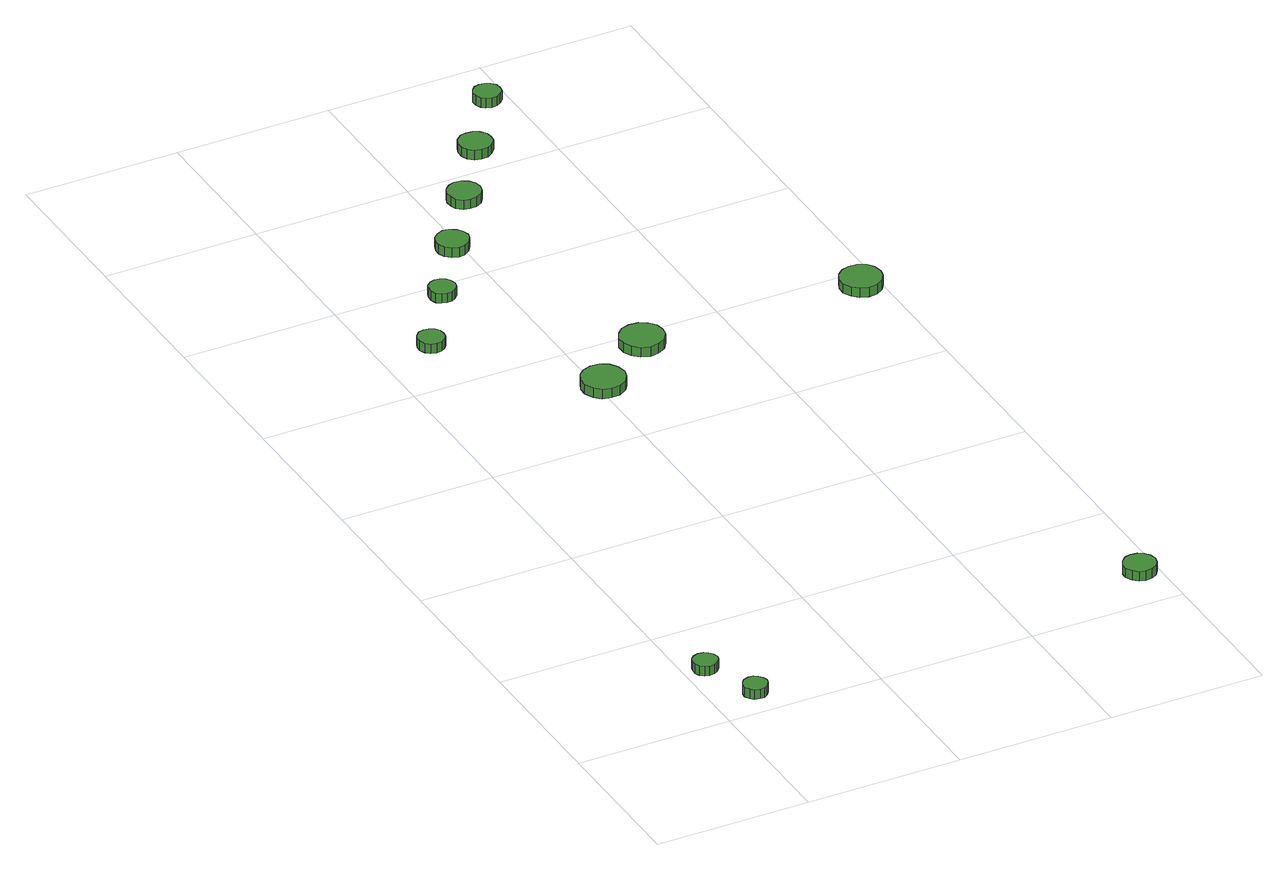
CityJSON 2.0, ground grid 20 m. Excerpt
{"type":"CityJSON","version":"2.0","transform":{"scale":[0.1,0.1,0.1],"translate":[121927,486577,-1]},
"CityObjects":{
"tree1":{"type":"SolitaryVegetationObject","attributes":{"function":"something"},"geometry":[{"type":"MultiSurface","lod":"1","boundaries":[[[0,1,2,3,4,5,6,7,8,9,10,11,12,13,14]],[[15,16,17,18,19,20,21,22,23,24,25,26,27,28,29]],[[0,29,28,1]],[[1,28,27,2]],[[2,27,26,3]],[[3,26,25,4]],[[4,25,24,5]],[[5,24,23,6]],[[6,23,22,7]],[[7,22,21,8]],[[8,21,20,9]],[[9,20,19,10]],[[10,19,18,11]],[[11,18,17,12]],[[12,17,16,13]],[[13,16,15,14]],[[14,15,29,0]]]}]},
"tree2":{"type":"SolitaryVegetationObject","attributes":{"function":"something"},"geometry":[{"type":"MultiSurface","lod":"1","boundaries":[[[30,31,32,33,34,35,36,37,38,39,40,41,42,43,44]],[[45,46,47,48,49,50,51,52,53,54,55,56,57,58,59]],[[30,59,58,31]],[[31,58,57,32]],[[32,57,56,33]],[[33,56,55,34]],[[34,55,54,35]],[[35,54,53,36]],[[36,53,52,37]],[[37,52,51,38]],[[38,51,50,39]],[[39,50,49,40]],[[40,49,48,41]],[[41,48,47,42]],[[42,47,46,43]],[[43,46,45,44]],[[44,45,59,30]]]}]},
"tree3":{"type":"SolitaryVegetationObject","attributes":{"function":"something"},"geometry":[{"type":"MultiSurface","lod":"1","boundaries":[[[60,61,62,63,64,65,66,67,68,69,70,71,72,73,74]],[[75,76,77,78,79,80,81,82,83,84,85,86,87,88,89]],[[60,89,88,61]],[[61,88,87,62]],[[62,87,86,63]],[[63,86,85,64]],[[64,85,84,65]],[[65,84,83,66]],[[66,83,82,67]],[[67,82,81,68]],[[68,81,80,69]],[[69,80,79,70]],[[70,79,78,71]],[[71,78,77,72]],[[72,77,76,73]],[[73,76,75,74]],[[74,75,89,60]]]}]},
"tree4":{"type":"SolitaryVegetationObject","attributes":{"function":"something"},"geometry":[{"type":"MultiSurface","lod":"1","boundaries":[[[90,91,92,93,94,95,96,97,98,99,100,101,102,103,104]],[[105,106,107,108,109,110,111,112,113,114,115,116,117,118,119]],[[90,119,118,91]],[[91,118,117,92]],[[92,117,116,93]],[[93,116,115,94]],[[94,115,114,95]],[[95,114,113,96]],[[96,113,112,97]],[[97,112,111,98]],[[98,111,110,99]],[[99,110,109,100]],[[100,109,108,101]],[[101,108,107,102]],[[102,107,106,103]],[[103,106,105,104]],[[104,105,119,90]]]}]},
"tree5":{"type":"SolitaryVegetationObject","attributes":{"function":"something"},"geometry":[{"type":"MultiSurface","lod":"1","boundaries":[[[120,121,122,123,124,125,126,127,128,129,130,131,132,133,134]],[[135,136,137,138,139,140,141,142,143,144,145,146,147,148,149]],[[120,149,148,121]],[[121,148,147,122]],[[122,147,146,123]],[[123,146,145,124]],[[124,145,144,125]],[[125,144,143,126]],[[126,143,142,127]],[[127,142,141,128]],[[128,141,140,129]],[[129,140,139,130]],[[130,139,138,131]],[[131,138,137,132]],[[132,137,136,133]],[[133,136,135,134]],[[134,135,149,120]]]}]},
"tree6":{"type":"SolitaryVegetationObject","attributes":{"function":"something"},"geometry":[{"type":"MultiSurface","lod":"1","boundaries":[[[150,151,152,153,154,155,156,157,158,159,160,161,162,163,164]],[[165,166,167,168,169,170,171,172,173,174,175,176,177,178,179]],[[150,179,178,151]],[[151,178,177,152]],[[152,177,176,153]],[[153,176,175,154]],[[154,175,174,155]],[[155,174,173,156]],[[156,173,172,157]],[[157,172,171,158]],[[158,171,170,159]],[[159,170,169,160]],[[160,169,168,161]],[[161,168,167,162]],[[162,167,166,163]],[[163,166,165,164]],[[164,165,179,150]]]}]},
"tree7":{"type":"SolitaryVegetationObject","attributes":{"function":"something"},"geometry":[{"type":"MultiSurface","lod":"1","boundaries":[[[180,181,182,183,184,185,186,187,188,189,190,191,192,193,194]],[[195,196,197,198,199,200,201,202,203,204,205,206,207,208,209]],[[180,209,208,181]],[[181,208,207,182]],[[182,207,206,183]],[[183,206,205,184]],[[184,205,204,185]],[[185,204,203,186]],[[186,203,202,187]],[[187,202,201,188]],[[188,201,200,189]],[[189,200,199,190]],[[190,199,198,191]],[[191,198,197,192]],[[192,197,196,193]],[[193,196,195,194]],[[194,195,209,180]]]}]},
"tree8":{"type":"SolitaryVegetationObject","attributes":{"function":"something"},"geometry":[{"type":"MultiSurface","lod":"1","boundaries":[[[210,211,212,213,214,215,216,217,218,219,220,221,222,223,224]],[[225,226,227,228,229,230,231,232,233,234,235,236,237,238,239]],[[210,239,238,211]],[[211,238,237,212]],[[212,237,236,213]],[[213,236,235,214]],[[214,235,234,215]],[[215,234,233,216]],[[216,233,232,217]],[[217,232,231,218]],[[218,231,230,219]],[[219,230,229,220]],[[220,229,228,221]],[[221,228,227,222]],[[222,227,226,223]],[[223,226,225,224]],[[224,225,239,210]]]}]},
"tree9":{"type":"SolitaryVegetationObject","attributes":{"function":"something"},"geometry":[{"type":"MultiSurface","lod":"1","boundaries":[[[240,241,242,243,244,245,246,247,248,249,250,251,252,253,254]],[[255,256,257,258,259,260,261,262,263,264,265,266,267,268,269]],[[240,269,268,241]],[[241,268,267,242]],[[242,267,266,243]],[[243,266,265,244]],[[244,265,264,245]],[[245,264,263,246]],[[246,263,262,247]],[[247,262,261,248]],[[248,261,260,249]],[[249,260,259,250]],[[250,259,258,251]],[[251,258,257,252]],[[252,257,256,253]],[[253,256,255,254]],[[254,255,269,240]]]}]},
"tree10":{"type":"SolitaryVegetationObject","attributes":{"function":"something"},"geometry":[{"type":"MultiSurface","lod":"1","boundaries":[[[270,271,272,273,274,275,276,277,278,279,280,281,282,283,284]],[[285,286,287,288,289,290,291,292,293,294,295,296,297,298,299]],[[270,299,298,271]],[[271,298,297,272]],[[272,297,296,273]],[[273,296,295,274]],[[274,295,294,275]],[[275,294,293,276]],[[276,293,292,277]],[[277,292,291,278]],[[278,291,290,279]],[[279,290,289,280]],[[280,289,288,281]],[[281,288,287,282]],[[282,287,286,283]],[[283,286,285,284]],[[284,285,299,270]]]}]},
"tree11":{"type":"SolitaryVegetationObject","attributes":{"function":"something"},"geometry":[{"type":"MultiSurface","lod":"1","boundaries":[[[300,301,302,303,304,305,306,307,308,309,310,311,312,313,314]],[[315,316,317,318,319,320,321,322,323,324,325,326,327,328,329]],[[300,329,328,301]],[[301,328,327,302]],[[302,327,326,303]],[[303,326,325,304]],[[304,325,324,305]],[[305,324,323,306]],[[306,323,322,307]],[[307,322,321,308]],[[308,321,320,309]],[[309,320,319,310]],[[310,319,318,311]],[[311,318,317,312]],[[312,317,316,313]],[[313,316,315,314]],[[314,315,329,300]]]}]},
"tree12":{"type":"SolitaryVegetationObject","attributes":{"function":"something"},"geometry":[{"type":"MultiSurface","lod":"1","boundaries":[[[330,331,332,333,334,335,336,337,338,339,340,341,342,343,344]],[[345,346,347,348,349,350,351,352,353,354,355,356,357,358,359]],[[330,359,358,331]],[[331,358,357,332]],[[332,357,356,333]],[[333,356,355,334]],[[334,355,354,335]],[[335,354,353,336]],[[336,353,352,337]],[[337,352,351,338]],[[338,351,350,339]],[[339,350,349,340]],[[340,349,348,341]],[[341,348,347,342]],[[342,347,346,343]],[[343,346,345,344]],[[344,345,359,330]]]}]}
},
"vertices":[
[35,97,30],[33,104,30],[29,109,30],[24,112,30],[17,113,30],[11,111,30],[6,107,30],[4,101,30],[4,94,30],[6,88,30],[11,84,30],[17,82,30],[24,83,30],[29,86,30],[33,91,30],[33,91,17],[29,86,17],[24,83,17],[17,82,17],[11,84,17],[6,88,17],[4,94,17],[4,101,17],[6,107,17],[11,111,17],[17,113,17],[24,112,17],[29,109,17],[33,104,17],[35,97,17],
[63,25,30],[61,31,30],[57,36,30],[52,40,30],[46,40,30],[39,38,30],[35,34,30],[32,28,30],[32,22,30],[35,16,30],[39,12,30],[46,10,30],[52,10,30],[57,13,30],[61,19,30],[61,19,17],[57,13,17],[52,10,17],[46,10,17],[39,12,17],[35,16,17],[32,22,17],[32,28,17],[35,34,17],[39,38,17],[46,40,17],[52,40,17],[57,36,17],[61,31,17],[63,25,17],
[79,876,27],[78,883,27],[74,889,27],[68,892,27],[61,893,27],[54,891,27],[49,886,27],[46,880,27],[46,873,27],[49,866,27],[54,861,27],[61,859,27],[68,860,27],[74,864,27],[78,869,27],[78,869,14],[74,864,14],[68,860,14],[61,859,14],[54,861,14],[49,866,14],[46,873,14],[46,880,14],[49,886,14],[54,891,14],[61,893,14],[68,892,14],[74,889,14],[78,883,14],[79,876,14],
[226,699,31],[223,711,31],[217,720,31],[207,726,31],[195,727,31],[184,723,31],[176,716,31],[171,705,31],[171,694,31],[176,683,31],[184,675,31],[195,672,31],[207,673,31],[217,679,31],[223,688,31],[223,688,18],[217,679,18],[207,673,18],[195,672,18],[184,675,18],[176,683,18],[171,694,18],[171,705,18],[176,716,18],[184,723,18],[195,727,18],[207,726,18],[217,720,18],[223,711,18],[226,699,18],
[144,971,24],[142,978,24],[138,984,24],[132,987,24],[125,988,24],[119,986,24],[113,981,24],[111,975,24],[111,968,24],[113,961,24],[119,957,24],[125,955,24],[132,955,24],[138,959,24],[142,964,24],[142,964,11],[138,959,11],[132,955,11],[125,955,11],[119,957,11],[113,961,11],[111,968,11],[111,975,11],[113,981,11],[119,986,11],[125,988,11],[132,987,11],[138,984,11],[142,978,11],[144,971,11],
[208,1061,22],[206,1069,22],[201,1076,22],[193,1081,22],[185,1082,22],[177,1079,22],[170,1073,22],[167,1065,22],[167,1057,22],[170,1049,22],[177,1043,22],[185,1040,22],[193,1041,22],[201,1046,22],[206,1053,22],[206,1053,9],[201,1046,9],[193,1041,9],[185,1040,9],[177,1043,9],[170,1049,9],[167,1057,9],[167,1065,9],[170,1073,9],[177,1079,9],[185,1082,9],[193,1081,9],[201,1076,9],[206,1069,9],[208,1061,9],
[308,759,31],[306,770,31],[299,779,31],[289,785,31],[277,786,31],[266,783,31],[258,775,31],[253,765,31],[253,753,31],[258,743,31],[266,735,31],[277,731,31],[289,733,31],[299,738,31],[306,748,31],[306,748,18],[299,738,18],[289,733,18],[277,731,18],[266,735,18],[258,743,18],[253,753,18],[253,765,18],[258,775,18],[266,783,18],[277,786,18],[289,785,18],[299,779,18],[306,770,18],[308,759,18],
[271,1151,20],[269,1159,20],[264,1166,20],[256,1171,20],[247,1172,20],[239,1169,20],[232,1163,20],[229,1155,20],[229,1146,20],[232,1138,20],[239,1132,20],[247,1130,20],[256,1131,20],[264,1135,20],[269,1142,20],[269,1142,7],[264,1135,7],[256,1131,7],[247,1130,7],[239,1132,7],[232,1138,7],[229,1146,7],[229,1155,7],[232,1163,7],[239,1169,7],[247,1172,7],[256,1171,7],[264,1166,7],[269,1159,7],[271,1151,7],
[598,67,18],[596,75,18],[591,82,18],[584,86,18],[575,87,18],[567,85,18],[561,79,18],[557,71,18],[557,63,18],[561,55,18],[567,49,18],[575,47,18],[584,48,18],[591,52,18],[596,59,18],[596,59,5],[591,52,5],[584,48,5],[575,47,5],[567,49,5],[561,55,5],[557,63,5],[557,71,5],[561,79,5],[567,85,5],[575,87,5],[584,86,5],[591,82,5],[596,75,5],[598,67,5],
[332,1240,20],[331,1249,20],[325,1256,20],[318,1260,20],[309,1261,20],[301,1259,20],[294,1253,20],[291,1245,20],[291,1236,20],[294,1228,20],[301,1222,20],[309,1220,20],[318,1221,20],[325,1225,20],[331,1232,20],[331,1232,7],[325,1225,7],[318,1221,7],[309,1220,7],[301,1222,7],[294,1228,7],[291,1236,7],[291,1245,7],[294,1253,7],[301,1259,7],[309,1261,7],[318,1260,7],[325,1256,7],[331,1249,7],[332,1240,7],
[391,1331,20],[390,1338,20],[385,1344,20],[379,1347,20],[372,1348,20],[365,1346,20],[360,1341,20],[357,1335,20],[357,1328,20],[360,1321,20],[365,1317,20],[372,1314,20],[379,1315,20],[385,1319,20],[390,1324,20],[390,1324,7],[385,1319,7],[379,1315,7],[372,1314,7],[365,1317,7],[360,1321,7],[357,1328,7],[357,1335,7],[360,1341,7],[365,1346,7],[372,1348,7],[379,1347,7],[385,1344,7],[390,1338,7],[391,1331,7],
[597,761,26],[595,772,26],[589,781,26],[579,786,26],[568,787,26],[558,784,26],[550,777,26],[545,767,26],[545,756,26],[550,746,26],[558,739,26],[568,735,26],[579,736,26],[589,742,26],[595,751,26],[595,751,13],[589,742,13],[579,736,13],[568,735,13],[558,739,13],[550,746,13],[545,756,13],[545,767,13],[550,777,13],[558,784,13],[568,787,13],[579,786,13],[589,781,13],[595,772,13],[597,761,13]
]}
